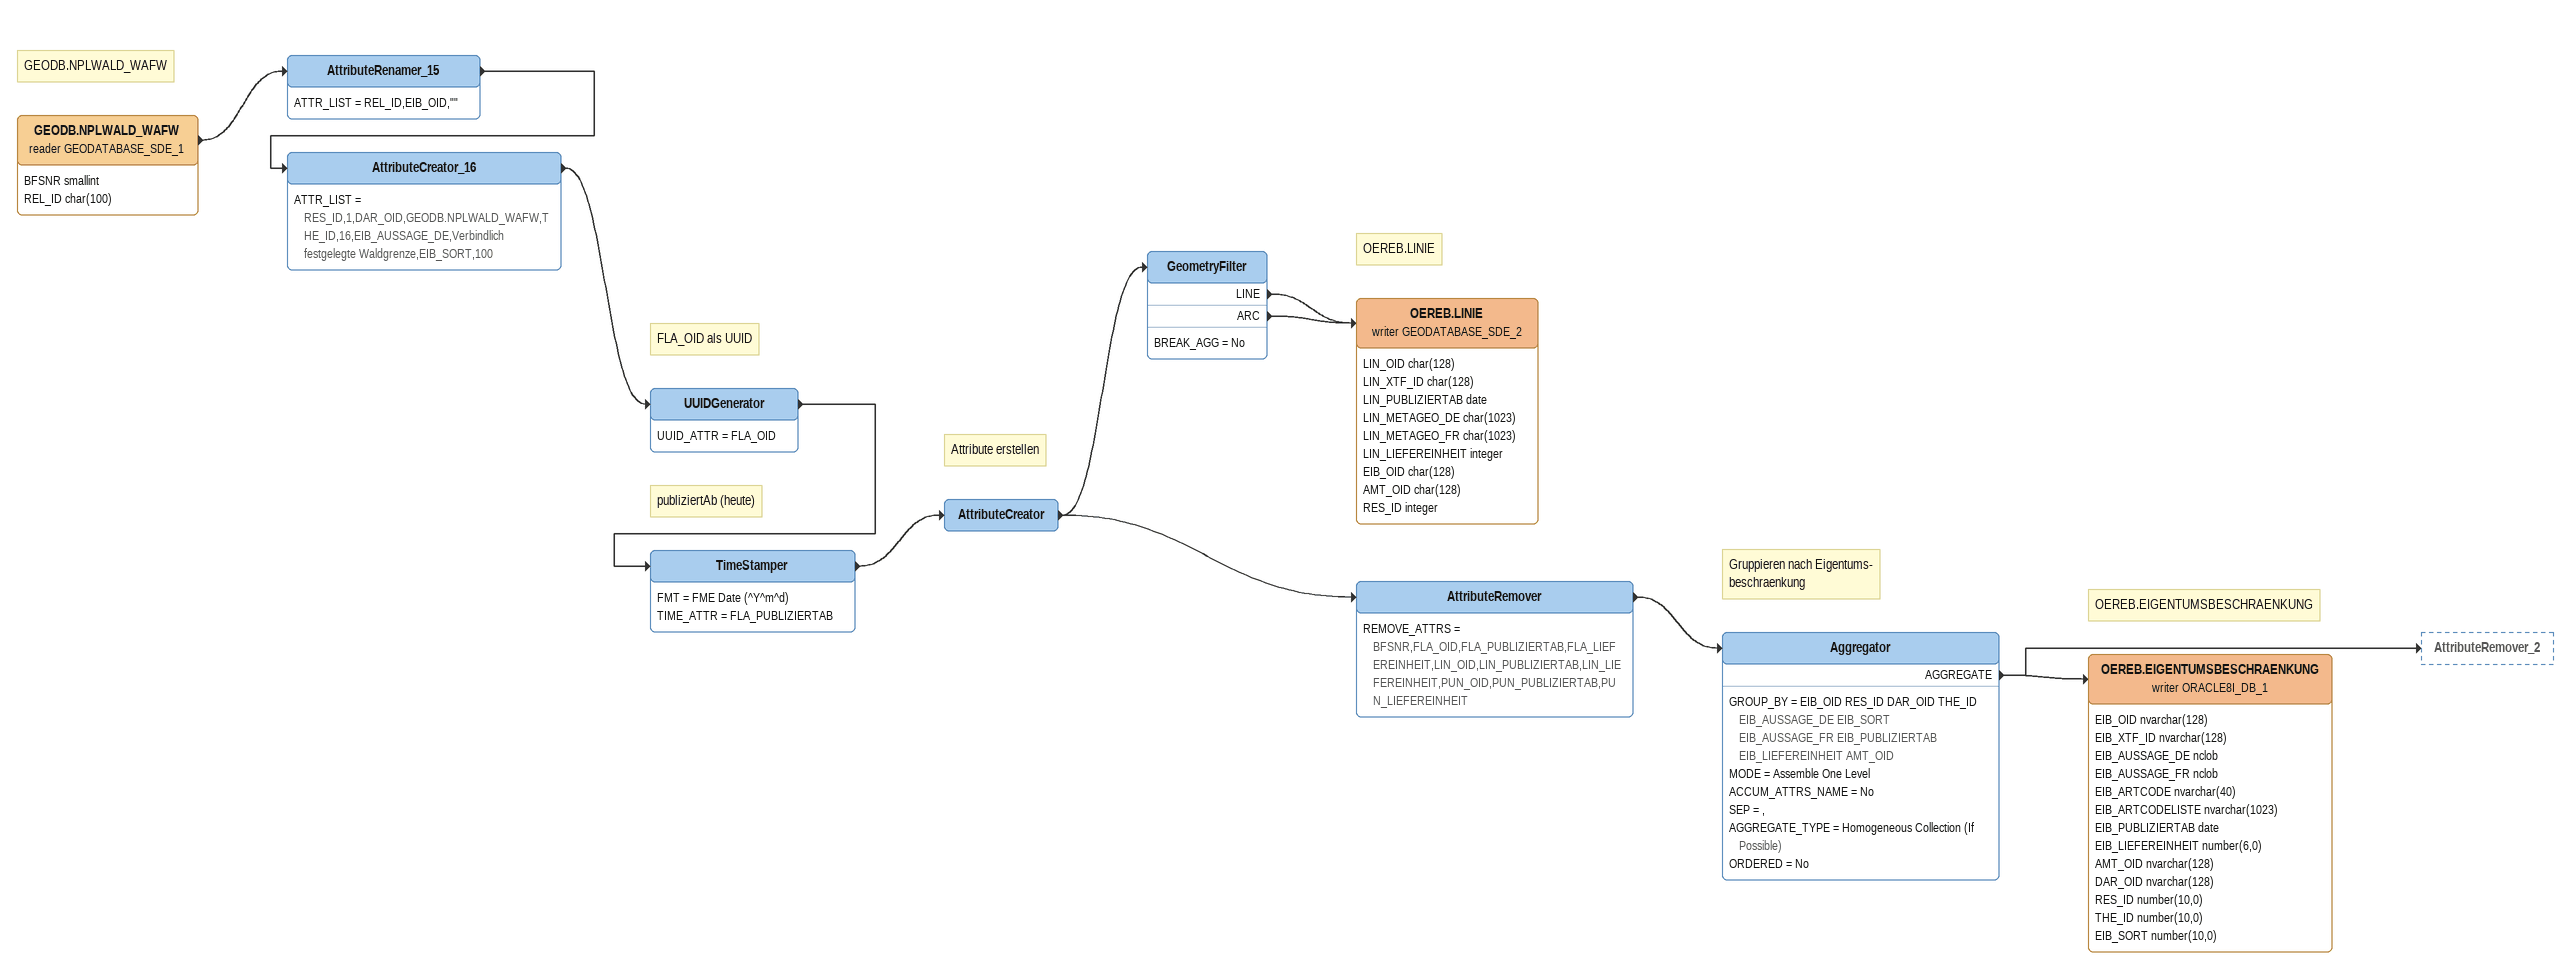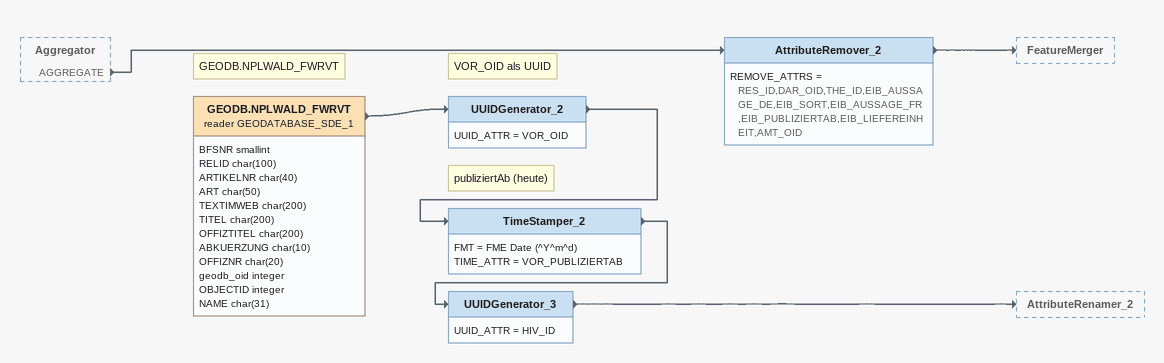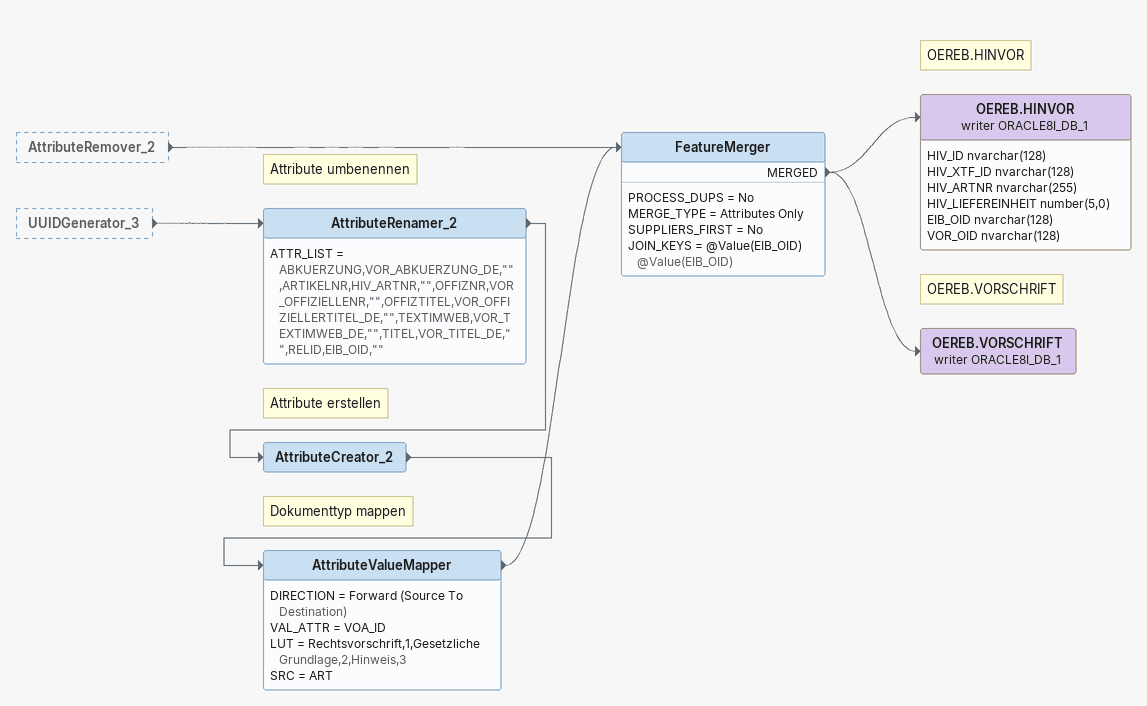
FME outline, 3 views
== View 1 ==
Note: GEODB.NPLWALD_WAFW
GEODB.NPLWALD_WAFW (reader GEODATABASE_SDE_1)
    attributes: BFSNR smallint, REL_ID char(100)
    -> AttributeRenamer_15
AttributeRenamer_15
    ATTR_LIST = REL_ID,EIB_OID,""
    -> AttributeCreator_16
AttributeCreator_16
    ATTR_LIST = RES_ID,1,DAR_OID,GEODB.NPLWALD_WAFW,THE_ID,16,EIB_AUSSAGE_DE,Verbindlich festgelegte Waldgrenze,EIB_SORT,100
    -> UUIDGenerator
Note: FLA_OID als UUID
UUIDGenerator
    UUID_ATTR = FLA_OID
    -> TimeStamper
Note: publiziertAb (heute)
TimeStamper
    FMT = FME Date (^Y^m^d)
    TIME_ATTR = FLA_PUBLIZIERTAB
    -> AttributeCreator
Note: Attribute erstellen
AttributeCreator
    -> AttributeRemover
    -> GeometryFilter
GeometryFilter
    BREAK_AGG = No
    LINE -> OEREB.LINIE (writer GEODATABASE_SDE_2)
    ARC -> OEREB.LINIE (writer GEODATABASE_SDE_2)
Note: OEREB.LINIE
OEREB.LINIE (writer GEODATABASE_SDE_2)
    attributes: LIN_OID char(128), LIN_XTF_ID char(128), LIN_PUBLIZIERTAB date, LIN_METAGEO_DE char(1023), LIN_METAGEO_FR char(1023), LIN_LIEFEREINHEIT integer, EIB_OID char(128), AMT_OID char(128), RES_ID integer
AttributeRemover
    REMOVE_ATTRS = BFSNR,FLA_OID,FLA_PUBLIZIERTAB,FLA_LIEFEREINHEIT,LIN_OID,LIN_PUBLIZIERTAB,LIN_LIEFEREINHEIT,PUN_OID,PUN_PUBLIZIERTAB,PUN_LIEFEREINHEIT
    -> Aggregator
Note: Gruppieren nach Eigentums- / beschraenkung
Aggregator
    GROUP_BY = EIB_OID RES_ID DAR_OID THE_ID EIB_AUSSAGE_DE EIB_SORT EIB_AUSSAGE_FR EIB_PUBLIZIERTAB EIB_LIEFEREINHEIT AMT_OID
    MODE = Assemble One Level
    ACCUM_ATTRS_NAME = No
    SEP = ,
    AGGREGATE_TYPE = Homogeneous Collection (If Possible)
    ORDERED = No
    AGGREGATE -> OEREB.EIGENTUMSBESCHRAENKUNG (writer ORACLE8I_DB_1)
    AGGREGATE -> AttributeRemover_2
Note: OEREB.EIGENTUMSBESCHRAENKUNG
OEREB.EIGENTUMSBESCHRAENKUNG (writer ORACLE8I_DB_1)
    attributes: EIB_OID nvarchar(128), EIB_XTF_ID nvarchar(128), EIB_AUSSAGE_DE nclob, EIB_AUSSAGE_FR nclob, EIB_ARTCODE nvarchar(40), EIB_ARTCODELISTE nvarchar(1023), EIB_PUBLIZIERTAB date, EIB_LIEFEREINHEIT number(6,0), AMT_OID nvarchar(128), DAR_OID nvarchar(128), RES_ID number(10,0), THE_ID number(10,0), EIB_SORT number(10,0)

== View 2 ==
Aggregator [outside]
    AGGREGATE -> AttributeRemover_2
AttributeRemover_2
    REMOVE_ATTRS = RES_ID,DAR_OID,THE_ID,EIB_AUSSAGE_DE,EIB_SORT,EIB_AUSSAGE_FR,EIB_PUBLIZIERTAB,EIB_LIEFEREINHEIT,AMT_OID
    -> FeatureMerger
Note: GEODB.NPLWALD_FWRVT
GEODB.NPLWALD_FWRVT (reader GEODATABASE_SDE_1)
    attributes: BFSNR smallint, RELID char(100), ARTIKELNR char(40), ART char(50), TEXTIMWEB char(200), TITEL char(200), OFFIZTITEL char(200), ABKUERZUNG char(10), OFFIZNR char(20), geodb_oid integer, OBJECTID integer, NAME char(31)
    -> UUIDGenerator_2
Note: VOR_OID als UUID
UUIDGenerator_2
    UUID_ATTR = VOR_OID
    -> TimeStamper_2
Note: publiziertAb (heute)
TimeStamper_2
    FMT = FME Date (^Y^m^d)
    TIME_ATTR = VOR_PUBLIZIERTAB
    -> UUIDGenerator_3
UUIDGenerator_3
    UUID_ATTR = HIV_ID
    -> AttributeRenamer_2

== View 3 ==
AttributeRemover_2 [outside]
    -> FeatureMerger
UUIDGenerator_3 [outside]
    -> AttributeRenamer_2
Note: Attribute umbenennen
AttributeRenamer_2
    ATTR_LIST = ABKUERZUNG,VOR_ABKUERZUNG_DE,"",ARTIKELNR,HIV_ARTNR,"",OFFIZNR,VOR_OFFIZIELLENR,"",OFFIZTITEL,VOR_OFFIZIELLERTITEL_DE,"",TEXTIMWEB,VOR_TEXTIMWEB_DE,"",TITEL,VOR_TITEL_DE,"",RELID,EIB_OID,""
    -> AttributeCreator_2
Note: Attribute erstellen
AttributeCreator_2
    -> AttributeValueMapper
Note: Dokumenttyp mappen
AttributeValueMapper
    DIRECTION = Forward (Source To Destination)
    VAL_ATTR = VOA_ID
    LUT = Rechtsvorschrift,1,Gesetzliche Grundlage,2,Hinweis,3
    SRC = ART
    -> FeatureMerger
FeatureMerger
    PROCESS_DUPS = No
    MERGE_TYPE = Attributes Only
    SUPPLIERS_FIRST = No
    JOIN_KEYS = @Value(EIB_OID) @Value(EIB_OID)
    MERGED -> OEREB.HINVOR (writer ORACLE8I_DB_1)
    MERGED -> OEREB.VORSCHRIFT (writer ORACLE8I_DB_1)
Note: OEREB.HINVOR
OEREB.HINVOR (writer ORACLE8I_DB_1)
    attributes: HIV_ID nvarchar(128), HIV_XTF_ID nvarchar(128), HIV_ARTNR nvarchar(255), HIV_LIEFEREINHEIT number(5,0), EIB_OID nvarchar(128), VOR_OID nvarchar(128)
Note: OEREB.VORSCHRIFT
OEREB.VORSCHRIFT (writer ORACLE8I_DB_1)
